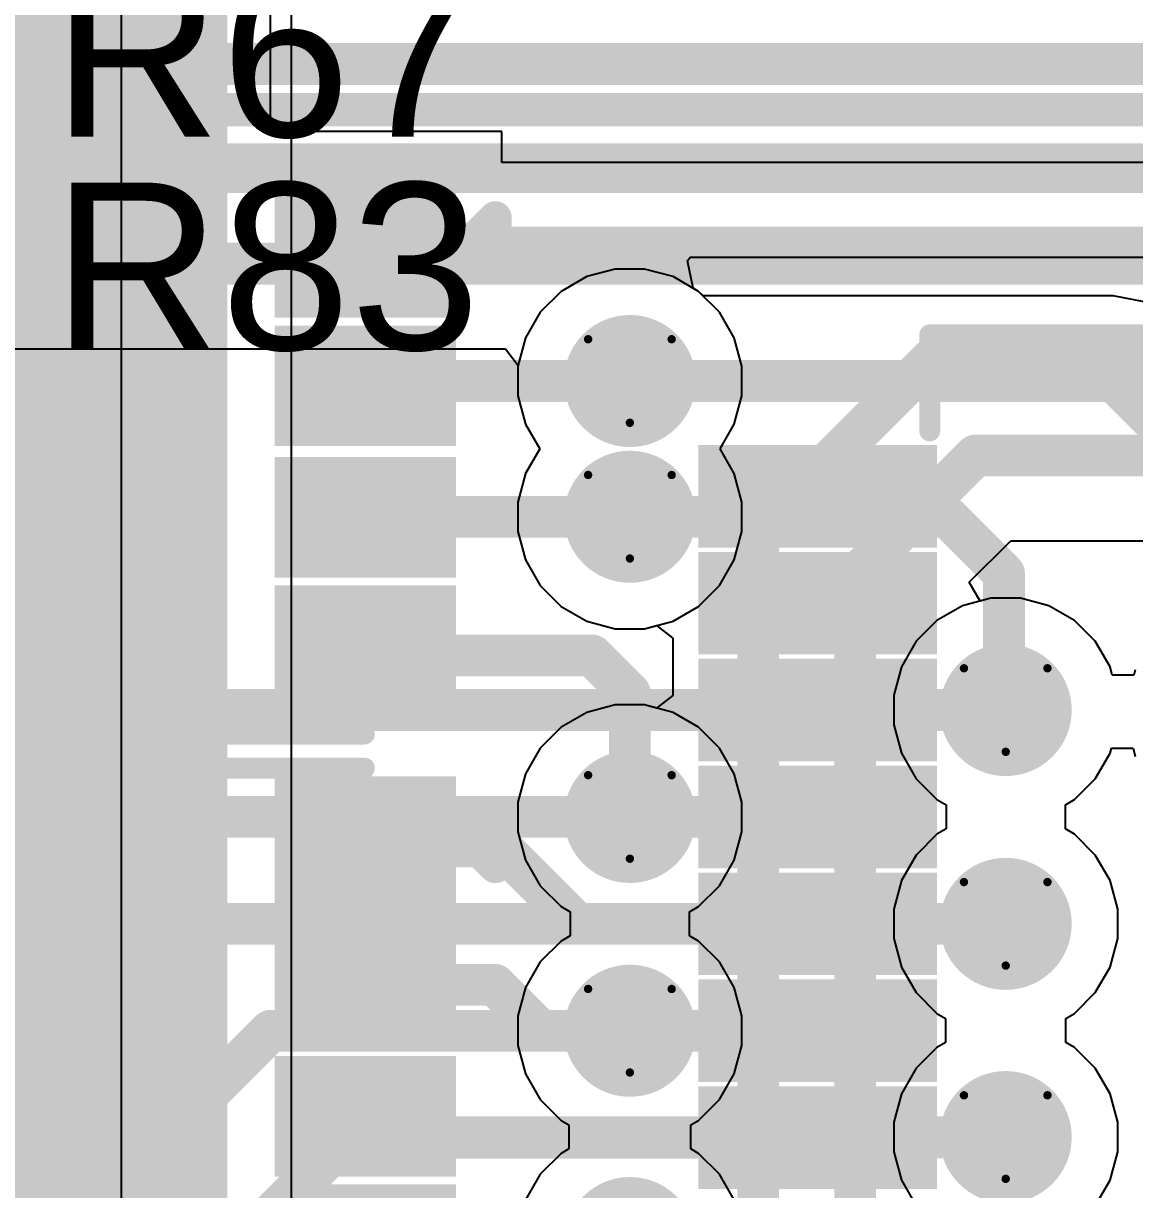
# Model space of a CAD drawing. Header units: inches. Extents: x -21 to 276, y -5 to 220.
# Drawn here: x 64.34 to 71.1, y 16.22 to 23.31 of the extents above; entities that cross this region are included whole.
import ezdxf

# ---------------------------------------------------------------- set-up
doc = ezdxf.new("R2010")
doc.units = ezdxf.units.IN
for name, color, linetype in [('Bottom Layer', 5, 'Continuous'), ('Bottom Overlay', 54, 'Continuous'), ('Bottom Paste', 16, 'Continuous'), ('Bottom Solder', 6, 'Continuous'), ('Drill Drawing', 1, 'Continuous'), ('Ground', 16, 'Continuous'), ('Power + Signal', 76, 'Continuous'), ('Top Layer', 1, 'Continuous'), ('Top Overlay', 2, 'Continuous'), ('Top Solder', 216, 'Continuous'), ('Via Holes', 16, 'Continuous')]:
    doc.layers.add(name, color=color, linetype=linetype)
doc.styles.add('Arial', font='', dxfattribs={"height": 0.2})
doc.styles.get('Arial').set_extended_font_data('Arial')

# ---------------------------------------------------------------- blocks, each defined once
blk = doc.blocks.new('YC164_JR_070RL_B_4')
at = {"layer": 'Bottom Layer'}
for points in [[(-1.335, 1.565), (-0.435, 1.565), (-0.435, 0.915), (-1.335, 0.915)], [(1.335, 0.915), (0.435, 0.915), (0.435, 1.565), (1.335, 1.565)], [(-1.335, 0.665), (-0.435, 0.665), (-0.435, 0.135), (-1.335, 0.135)], [(1.335, 0.135), (0.435, 0.135), (0.435, 0.665), (1.335, 0.665)], [(-1.335, -0.135), (-0.435, -0.135), (-0.435, -0.665), (-1.335, -0.665)], [(1.335, -0.665), (0.435, -0.665), (0.435, -0.135), (1.335, -0.135)], [(-1.335, -0.915), (-0.435, -0.915), (-0.435, -1.565), (-1.335, -1.565)], [(1.335, -1.565), (0.435, -1.565), (0.435, -0.915), (1.335, -0.915)]]:
    blk.add_hatch(color=5, dxfattribs=at).paths.add_polyline_path(points)
at = {"layer": 'Bottom Paste'}
for points in [[(-1.335, 1.565), (-0.435, 1.565), (-0.435, 0.915), (-1.335, 0.915)], [(1.335, 0.915), (0.435, 0.915), (0.435, 1.565), (1.335, 1.565)], [(-1.335, 0.665), (-0.435, 0.665), (-0.435, 0.135), (-1.335, 0.135)], [(1.335, 0.135), (0.435, 0.135), (0.435, 0.665), (1.335, 0.665)], [(-1.335, -0.135), (-0.435, -0.135), (-0.435, -0.665), (-1.335, -0.665)], [(1.335, -0.665), (0.435, -0.665), (0.435, -0.135), (1.335, -0.135)], [(-1.335, -0.915), (-0.435, -0.915), (-0.435, -1.565), (-1.335, -1.565)], [(1.335, -1.565), (0.435, -1.565), (0.435, -0.915), (1.335, -0.915)]]:
    blk.add_hatch(color=16, dxfattribs=at).paths.add_polyline_path(points)
at = {"layer": 'Bottom Solder'}
for points in [[(-1.4366, 1.6666), (-0.3334, 1.6666), (-0.3334, 0.8134), (-1.4366, 0.8134)], [(1.4366, 0.8134), (0.3334, 0.8134), (0.3334, 1.6666), (1.4366, 1.6666)], [(-1.4366, 0.7666), (-0.3334, 0.7666), (-0.3334, 0.0334), (-1.4366, 0.0334)], [(1.4366, 0.0334), (0.3334, 0.0334), (0.3334, 0.7666), (1.4366, 0.7666)], [(-1.4366, -0.0334), (-0.3334, -0.0334), (-0.3334, -0.7666), (-1.4366, -0.7666)], [(1.4366, -0.7666), (0.3334, -0.7666), (0.3334, -0.0334), (1.4366, -0.0334)], [(-1.4366, -0.8134), (-0.3334, -0.8134), (-0.3334, -1.6666), (-1.4366, -1.6666)], [(1.4366, -1.6666), (0.3334, -1.6666), (0.3334, -0.8134), (1.4366, -0.8134)]]:
    blk.add_hatch(color=6, dxfattribs=at).paths.add_polyline_path(points)
at = {"layer": 'Bottom Overlay'}
for points in [[(0.88, 1.7176, 0.127, 0.127, 0), (-0.88, 1.7176, 0.127, 0.127, 0)], [(-1.6764, -1.1176, 0.2, 0.2, 0), (-1.6764, -1.4224, 0.2, 0.2, 0)], [(-1.524, -1.27, 0.2, 0.2, 0), (-1.6764, -1.1176, 0.2, 0.2, 0)], [(-1.524, -1.27, 0.2, 0.2, 0), (-1.6764, -1.4224, 0.2, 0.2, 0)], [(0.88, -1.7176, 0.127, 0.127, 0), (-0.88, -1.7176, 0.127, 0.127, 0)]]:
    blk.add_lwpolyline(points, format="xyseb", dxfattribs=at)
for points in [[(-0.9118, 1.7176, 0.0635, 0.0635, 1), (-0.8483, 1.7176, 0.0635, 0.0635, 1)], [(0.8483, 1.7176, 0.0635, 0.0635, 1), (0.9118, 1.7176, 0.0635, 0.0635, 1)], [(-1.7264, -1.1176, 0.1, 0.1, 1), (-1.6264, -1.1176, 0.1, 0.1, 1)], [(-1.7264, -1.1176, 0.1, 0.1, 1), (-1.6264, -1.1176, 0.1, 0.1, 1)], [(-1.574, -1.27, 0.1, 0.1, 1), (-1.474, -1.27, 0.1, 0.1, 1)], [(-1.574, -1.27, 0.1, 0.1, 1), (-1.474, -1.27, 0.1, 0.1, 1)], [(-1.7264, -1.4224, 0.1, 0.1, 1), (-1.6264, -1.4224, 0.1, 0.1, 1)], [(-1.7264, -1.4224, 0.1, 0.1, 1), (-1.6264, -1.4224, 0.1, 0.1, 1)], [(-0.9118, -1.7176, 0.0635, 0.0635, 1), (-0.8483, -1.7176, 0.0635, 0.0635, 1)], [(0.8483, -1.7176, 0.0635, 0.0635, 1), (0.9118, -1.7176, 0.0635, 0.0635, 1)]]:
    blk.add_lwpolyline(points, format="xyseb", close=True, dxfattribs=at)
blk = doc.blocks.new('YC164_JR_070RL_B_5')
at = {"layer": 'Bottom Layer'}
for points in [[(-1.335, 1.565), (-0.435, 1.565), (-0.435, 0.915), (-1.335, 0.915)], [(1.335, 0.915), (0.435, 0.915), (0.435, 1.565), (1.335, 1.565)], [(-1.335, 0.665), (-0.435, 0.665), (-0.435, 0.135), (-1.335, 0.135)], [(1.335, 0.135), (0.435, 0.135), (0.435, 0.665), (1.335, 0.665)], [(-1.335, -0.135), (-0.435, -0.135), (-0.435, -0.665), (-1.335, -0.665)], [(1.335, -0.665), (0.435, -0.665), (0.435, -0.135), (1.335, -0.135)], [(-1.335, -0.915), (-0.435, -0.915), (-0.435, -1.565), (-1.335, -1.565)], [(1.335, -1.565), (0.435, -1.565), (0.435, -0.915), (1.335, -0.915)]]:
    blk.add_hatch(color=5, dxfattribs=at).paths.add_polyline_path(points)
at = {"layer": 'Bottom Paste'}
for points in [[(-1.335, 1.565), (-0.435, 1.565), (-0.435, 0.915), (-1.335, 0.915)], [(1.335, 0.915), (0.435, 0.915), (0.435, 1.565), (1.335, 1.565)], [(-1.335, 0.665), (-0.435, 0.665), (-0.435, 0.135), (-1.335, 0.135)], [(1.335, 0.135), (0.435, 0.135), (0.435, 0.665), (1.335, 0.665)], [(-1.335, -0.135), (-0.435, -0.135), (-0.435, -0.665), (-1.335, -0.665)], [(1.335, -0.665), (0.435, -0.665), (0.435, -0.135), (1.335, -0.135)], [(-1.335, -0.915), (-0.435, -0.915), (-0.435, -1.565), (-1.335, -1.565)], [(1.335, -1.565), (0.435, -1.565), (0.435, -0.915), (1.335, -0.915)]]:
    blk.add_hatch(color=16, dxfattribs=at).paths.add_polyline_path(points)
at = {"layer": 'Bottom Solder'}
for points in [[(-1.4366, 1.6666), (-0.3334, 1.6666), (-0.3334, 0.8134), (-1.4366, 0.8134)], [(1.4366, 0.8134), (0.3334, 0.8134), (0.3334, 1.6666), (1.4366, 1.6666)], [(-1.4366, 0.7666), (-0.3334, 0.7666), (-0.3334, 0.0334), (-1.4366, 0.0334)], [(1.4366, 0.0334), (0.3334, 0.0334), (0.3334, 0.7666), (1.4366, 0.7666)], [(-1.4366, -0.0334), (-0.3334, -0.0334), (-0.3334, -0.7666), (-1.4366, -0.7666)], [(1.4366, -0.7666), (0.3334, -0.7666), (0.3334, -0.0334), (1.4366, -0.0334)], [(-1.4366, -0.8134), (-0.3334, -0.8134), (-0.3334, -1.6666), (-1.4366, -1.6666)], [(1.4366, -1.6666), (0.3334, -1.6666), (0.3334, -0.8134), (1.4366, -0.8134)]]:
    blk.add_hatch(color=6, dxfattribs=at).paths.add_polyline_path(points)
at = {"layer": 'Bottom Overlay'}
for points in [[(0.88, 1.7176, 0.127, 0.127, 0), (-0.88, 1.7176, 0.127, 0.127, 0)], [(-1.6764, -1.1176, 0.2, 0.2, 0), (-1.6764, -1.4224, 0.2, 0.2, 0)], [(-1.524, -1.27, 0.2, 0.2, 0), (-1.6764, -1.1176, 0.2, 0.2, 0)], [(-1.524, -1.27, 0.2, 0.2, 0), (-1.6764, -1.4224, 0.2, 0.2, 0)], [(0.88, -1.7176, 0.127, 0.127, 0), (-0.88, -1.7176, 0.127, 0.127, 0)]]:
    blk.add_lwpolyline(points, format="xyseb", dxfattribs=at)
for points in [[(-0.9118, 1.7176, 0.0635, 0.0635, 1), (-0.8483, 1.7176, 0.0635, 0.0635, 1)], [(0.8483, 1.7176, 0.0635, 0.0635, 1), (0.9118, 1.7176, 0.0635, 0.0635, 1)], [(-1.7264, -1.1176, 0.1, 0.1, 1), (-1.6264, -1.1176, 0.1, 0.1, 1)], [(-1.7264, -1.1176, 0.1, 0.1, 1), (-1.6264, -1.1176, 0.1, 0.1, 1)], [(-1.574, -1.27, 0.1, 0.1, 1), (-1.474, -1.27, 0.1, 0.1, 1)], [(-1.574, -1.27, 0.1, 0.1, 1), (-1.474, -1.27, 0.1, 0.1, 1)], [(-1.7264, -1.4224, 0.1, 0.1, 1), (-1.6264, -1.4224, 0.1, 0.1, 1)], [(-1.7264, -1.4224, 0.1, 0.1, 1), (-1.6264, -1.4224, 0.1, 0.1, 1)], [(-0.9118, -1.7176, 0.0635, 0.0635, 1), (-0.8483, -1.7176, 0.0635, 0.0635, 1)], [(0.8483, -1.7176, 0.0635, 0.0635, 1), (0.9118, -1.7176, 0.0635, 0.0635, 1)]]:
    blk.add_lwpolyline(points, format="xyseb", close=True, dxfattribs=at)
blk = doc.blocks.new('SSOP_28_208____B_60')
at = {"layer": 'Bottom Layer'}
for points in [[(2.775, -0.115), (4.025, -0.115), (4.025, -0.535), (2.775, -0.535)], [(2.775, -0.765), (4.025, -0.765), (4.025, -1.185), (2.775, -1.185)], [(2.775, -1.415), (4.025, -1.415), (4.025, -1.835), (2.775, -1.835)], [(2.775, -2.065), (4.025, -2.065), (4.025, -2.485), (2.775, -2.485)], [(2.775, -2.715), (4.025, -2.715), (4.025, -3.135), (2.775, -3.135)], [(2.775, -3.365), (4.025, -3.365), (4.025, -3.785), (2.775, -3.785)], [(2.775, -4.015), (4.025, -4.015), (4.025, -4.435), (2.775, -4.435)]]:
    blk.add_hatch(color=5, dxfattribs=at).paths.add_polyline_path(points)
at = {"layer": 'Bottom Paste'}
for points in [[(2.775, -0.115), (4.025, -0.115), (4.025, -0.535), (2.775, -0.535)], [(2.775, -0.765), (4.025, -0.765), (4.025, -1.185), (2.775, -1.185)], [(2.775, -1.415), (4.025, -1.415), (4.025, -1.835), (2.775, -1.835)], [(2.775, -2.065), (4.025, -2.065), (4.025, -2.485), (2.775, -2.485)], [(2.775, -2.715), (4.025, -2.715), (4.025, -3.135), (2.775, -3.135)], [(2.775, -3.365), (4.025, -3.365), (4.025, -3.785), (2.775, -3.785)], [(2.775, -4.015), (4.025, -4.015), (4.025, -4.435), (2.775, -4.435)]]:
    blk.add_hatch(color=16, dxfattribs=at).paths.add_polyline_path(points)
at = {"layer": 'Bottom Solder'}
for points in [[(2.6734, -0.0134), (4.1266, -0.0134), (4.1266, -0.6366), (2.6734, -0.6366)], [(2.6734, -0.6634), (4.1266, -0.6634), (4.1266, -1.2866), (2.6734, -1.2866)], [(2.6734, -1.3134), (4.1266, -1.3134), (4.1266, -1.9366), (2.6734, -1.9366)], [(2.6734, -1.9634), (4.1266, -1.9634), (4.1266, -2.5866), (2.6734, -2.5866)], [(2.6734, -2.6134), (4.1266, -2.6134), (4.1266, -3.2366), (2.6734, -3.2366)], [(2.6734, -3.2634), (4.1266, -3.2634), (4.1266, -3.8866), (2.6734, -3.8866)], [(2.6734, -3.9134), (4.1266, -3.9134), (4.1266, -4.5366), (2.6734, -4.5366)]]:
    blk.add_hatch(color=6, dxfattribs=at).paths.add_polyline_path(points)
at = {"layer": 'Bottom Overlay'}
for points in [[(2.7178, -4.6228, 0.127, 0.127, 0), (2.7178, -5.207, 0.127, 0.127, 0)], [(2.7178, -5.207, 0.127, 0.127, 0), (-2.7178, -5.207, 0.127, 0.127, 0)]]:
    blk.add_lwpolyline(points, format="xyseb", dxfattribs=at)
for points in [[(2.686, -4.6228, 0.0635, 0.0635, 1), (2.7496, -4.6228, 0.0635, 0.0635, 1)], [(2.686, -5.207, 0.0635, 0.0635, 1), (2.7496, -5.207, 0.0635, 0.0635, 1)], [(2.686, -5.207, 0.0635, 0.0635, 1), (2.7496, -5.207, 0.0635, 0.0635, 1)]]:
    blk.add_lwpolyline(points, format="xyseb", close=True, dxfattribs=at)

msp = doc.modelspace()

# ---------------------------------------------------------------- hatches: boundary and pattern name
at = {"layer": 'Bottom Layer'}
for points in [[(64.2014, 13.7366), (65.4558, 13.7366), (65.4558, 38.1646), (64.2014, 38.1646)], [(58.6921, 16.1798), (64.6514, 16.1798), (64.6514, 17.399), (58.6921, 17.399)]]:
    msp.add_hatch(color=5, dxfattribs=at).paths.add_polyline_path(points)
h = msp.add_hatch(color=5, dxfattribs=at)
edge = h.paths.add_edge_path()
edge.add_arc((68.0314, 21.1352), 0.3, 0, 360)
h = msp.add_hatch(color=5, dxfattribs=at)
edge = h.paths.add_edge_path()
edge.add_arc((68.0314, 20.3098), 0.3, 0, 360)
h = msp.add_hatch(color=5, dxfattribs=at)
edge = h.paths.add_edge_path()
edge.add_arc((70.3174, 19.1344), 0.3, 0, 360)
h = msp.add_hatch(color=5, dxfattribs=at)
edge = h.paths.add_edge_path()
edge.add_arc((68.0314, 18.4844), 0.3, 0, 360)
h = msp.add_hatch(color=5, dxfattribs=at)
edge = h.paths.add_edge_path()
edge.add_arc((70.3174, 17.8344), 0.3, 0, 360)
h = msp.add_hatch(color=5, dxfattribs=at)
edge = h.paths.add_edge_path()
edge.add_arc((68.0314, 17.1844), 0.3, 0, 360)
h = msp.add_hatch(color=5, dxfattribs=at)
edge = h.paths.add_edge_path()
edge.add_arc((70.3174, 16.5378), 0.3, 0, 360)
at = {"layer": 'Bottom Solder'}
h = msp.add_hatch(color=6, dxfattribs=at)
edge = h.paths.add_edge_path()
edge.add_arc((68.0314, 21.1352), 0.4016, 0, 360)
h = msp.add_hatch(color=6, dxfattribs=at)
edge = h.paths.add_edge_path()
edge.add_arc((68.0314, 20.3098), 0.4016, 0, 360)
h = msp.add_hatch(color=6, dxfattribs=at)
edge = h.paths.add_edge_path()
edge.add_arc((70.3174, 19.1344), 0.4016, 0, 360)
h = msp.add_hatch(color=6, dxfattribs=at)
edge = h.paths.add_edge_path()
edge.add_arc((68.0314, 18.4844), 0.4016, 0, 360)
h = msp.add_hatch(color=6, dxfattribs=at)
edge = h.paths.add_edge_path()
edge.add_arc((70.3174, 17.8344), 0.4016, 0, 360)
h = msp.add_hatch(color=6, dxfattribs=at)
edge = h.paths.add_edge_path()
edge.add_arc((68.0314, 17.1844), 0.4016, 0, 360)
h = msp.add_hatch(color=6, dxfattribs=at)
edge = h.paths.add_edge_path()
edge.add_arc((70.3174, 16.5378), 0.4016, 0, 360)
h = msp.add_hatch(color=6, dxfattribs=at)
edge = h.paths.add_edge_path()
edge.add_arc((68.0314, 15.8932), 0.4016, 0, 360)
at = {"layer": 'Ground'}
h = msp.add_hatch(color=16, dxfattribs=at)
edge = h.paths.add_edge_path()
edge.add_arc((68.0314, 21.1352), 0.3, 0, 360)
h = msp.add_hatch(color=16, dxfattribs=at)
edge = h.paths.add_edge_path()
edge.add_arc((68.0314, 20.3098), 0.3, 0, 360)
h = msp.add_hatch(color=16, dxfattribs=at)
edge = h.paths.add_edge_path()
edge.add_arc((70.3174, 19.1344), 0.3, 0, 360)
h = msp.add_hatch(color=16, dxfattribs=at)
edge = h.paths.add_edge_path()
edge.add_arc((68.0314, 18.4844), 0.3, 0, 360)
h = msp.add_hatch(color=16, dxfattribs=at)
edge = h.paths.add_edge_path()
edge.add_arc((70.3174, 17.8344), 0.3, 0, 360)
h = msp.add_hatch(color=16, dxfattribs=at)
edge = h.paths.add_edge_path()
edge.add_arc((68.0314, 17.1844), 0.3, 0, 360)
h = msp.add_hatch(color=16, dxfattribs=at)
edge = h.paths.add_edge_path()
edge.add_arc((70.3174, 16.5378), 0.3, 0, 360)
at = {"layer": 'Power + Signal'}
h = msp.add_hatch(color=76, dxfattribs=at)
edge = h.paths.add_edge_path()
edge.add_arc((68.0314, 21.1352), 0.3, 0, 360)
h = msp.add_hatch(color=76, dxfattribs=at)
edge = h.paths.add_edge_path()
edge.add_arc((68.0314, 20.3098), 0.3, 0, 360)
h = msp.add_hatch(color=76, dxfattribs=at)
edge = h.paths.add_edge_path()
edge.add_arc((70.3174, 19.1344), 0.3, 0, 360)
h = msp.add_hatch(color=76, dxfattribs=at)
edge = h.paths.add_edge_path()
edge.add_arc((68.0314, 18.4844), 0.3, 0, 360)
h = msp.add_hatch(color=76, dxfattribs=at)
edge = h.paths.add_edge_path()
edge.add_arc((70.3174, 17.8344), 0.3, 0, 360)
h = msp.add_hatch(color=76, dxfattribs=at)
edge = h.paths.add_edge_path()
edge.add_arc((68.0314, 17.1844), 0.3, 0, 360)
h = msp.add_hatch(color=76, dxfattribs=at)
edge = h.paths.add_edge_path()
edge.add_arc((70.3174, 16.5378), 0.3, 0, 360)
at = {"layer": 'Top Layer'}
h = msp.add_hatch(color=1, dxfattribs=at)
edge = h.paths.add_edge_path()
edge.add_arc((68.0314, 21.1352), 0.3, 0, 360)
h = msp.add_hatch(color=1, dxfattribs=at)
edge = h.paths.add_edge_path()
edge.add_arc((68.0314, 20.3098), 0.3, 0, 360)
h = msp.add_hatch(color=1, dxfattribs=at)
edge = h.paths.add_edge_path()
edge.add_arc((70.3174, 19.1344), 0.3, 0, 360)
h = msp.add_hatch(color=1, dxfattribs=at)
edge = h.paths.add_edge_path()
edge.add_arc((68.0314, 18.4844), 0.3, 0, 360)
h = msp.add_hatch(color=1, dxfattribs=at)
edge = h.paths.add_edge_path()
edge.add_arc((70.3174, 17.8344), 0.3, 0, 360)
h = msp.add_hatch(color=1, dxfattribs=at)
edge = h.paths.add_edge_path()
edge.add_arc((68.0314, 17.1844), 0.3, 0, 360)
h = msp.add_hatch(color=1, dxfattribs=at)
edge = h.paths.add_edge_path()
edge.add_arc((70.3174, 16.5378), 0.3, 0, 360)
at = {"layer": 'Top Solder'}
h = msp.add_hatch(color=216, dxfattribs=at)
edge = h.paths.add_edge_path()
edge.add_arc((68.0314, 21.1352), 0.4016, 0, 360)
h = msp.add_hatch(color=216, dxfattribs=at)
edge = h.paths.add_edge_path()
edge.add_arc((68.0314, 20.3098), 0.4016, 0, 360)
h = msp.add_hatch(color=216, dxfattribs=at)
edge = h.paths.add_edge_path()
edge.add_arc((70.3174, 19.1344), 0.4016, 0, 360)
h = msp.add_hatch(color=216, dxfattribs=at)
edge = h.paths.add_edge_path()
edge.add_arc((68.0314, 18.4844), 0.4016, 0, 360)
h = msp.add_hatch(color=216, dxfattribs=at)
edge = h.paths.add_edge_path()
edge.add_arc((70.3174, 17.8344), 0.4016, 0, 360)
h = msp.add_hatch(color=216, dxfattribs=at)
edge = h.paths.add_edge_path()
edge.add_arc((68.0314, 17.1844), 0.4016, 0, 360)
h = msp.add_hatch(color=216, dxfattribs=at)
edge = h.paths.add_edge_path()
edge.add_arc((70.3174, 16.5378), 0.4016, 0, 360)
h = msp.add_hatch(color=216, dxfattribs=at)
edge = h.paths.add_edge_path()
edge.add_arc((68.0314, 15.8932), 0.4016, 0, 360)
at = {"layer": 'Via Holes'}
h = msp.add_hatch(color=7, dxfattribs=at)
edge = h.paths.add_edge_path()
edge.add_arc((68.0314, 21.1352), 0.15, 0, 360)
h = msp.add_hatch(color=7, dxfattribs=at)
edge = h.paths.add_edge_path()
edge.add_arc((68.0314, 20.3098), 0.15, 0, 360)
h = msp.add_hatch(color=7, dxfattribs=at)
edge = h.paths.add_edge_path()
edge.add_arc((70.3174, 19.1344), 0.15, 0, 360)
h = msp.add_hatch(color=7, dxfattribs=at)
edge = h.paths.add_edge_path()
edge.add_arc((68.0314, 18.4844), 0.15, 0, 360)
h = msp.add_hatch(color=7, dxfattribs=at)
edge = h.paths.add_edge_path()
edge.add_arc((70.3174, 17.8344), 0.15, 0, 360)
h = msp.add_hatch(color=7, dxfattribs=at)
edge = h.paths.add_edge_path()
edge.add_arc((68.0314, 17.1844), 0.15, 0, 360)
h = msp.add_hatch(color=7, dxfattribs=at)
edge = h.paths.add_edge_path()
edge.add_arc((70.3174, 16.5378), 0.15, 0, 360)

# ---------------------------------------------------------------- linework, layer by layer
at = {"layer": 'Bottom Layer'}
for p, q in [((65.8443, 22.652), (65.8443, 23.9031)), ((67.2524, 22.652), (65.8443, 22.652)), ((67.2524, 22.464), (67.2524, 22.652)), ((76.987, 22.464), (67.2524, 22.464)), ((70.8623, 18.7163), (70.952, 18.8715)), ((70.952, 18.8715), (70.9603, 18.9026)), ((70.9603, 18.9026), (71.0918, 18.9026)), ((71.0918, 18.9026), (71.1052, 18.8525)), ((70.7355, 18.5895), (70.8623, 18.7163)), ((70.6805, 18.5577), (70.7355, 18.5895)), ((70.6805, 18.4111), (70.6805, 18.5577)), ((70.7355, 18.3793), (70.6805, 18.4111)), ((70.8623, 18.2525), (70.7355, 18.3793)), ((70.952, 18.0973), (70.8623, 18.2525)), ((70.9984, 17.9241), (70.952, 18.0973)), ((70.9984, 17.7447), (70.9984, 17.9241)), ((70.952, 17.5715), (70.9984, 17.7447)), ((70.8623, 17.4163), (70.952, 17.5715)), ((70.7355, 17.2895), (70.8623, 17.4163)), ((70.6835, 17.2594), (70.7355, 17.2895)), ((70.6835, 17.1128), (70.6835, 17.2594)), ((70.7355, 17.0827), (70.6835, 17.1128)), ((70.8623, 16.9559), (70.7355, 17.0827)), ((70.952, 16.8007), (70.8623, 16.9559)), ((70.9984, 16.6275), (70.952, 16.8007)), ((70.9984, 16.4481), (70.9984, 16.6275)), ((70.952, 16.2749), (70.9984, 16.4481)), ((70.8623, 16.1197), (70.952, 16.2749))]:
    msp.add_line(p, q, dxfattribs=at)
for points in [[(66.4214, 21.946, 0.254, 0.254, 0), (76.987, 21.946, 0.254, 0.254, 0)], [(66.4214, 21.106, 0.254, 0.254, 0), (66.4506, 21.1352, 0.254, 0.254, 0)], [(66.4506, 21.1352, 0.254, 0.254, 0), (68.0314, 21.1352, 0.254, 0.254, 0)], [(66.4252, 20.3098, 0.254, 0.254, 0), (68.0314, 20.3098, 0.254, 0.254, 0)], [(66.4214, 19.466, 0.254, 0.254, 0), (67.8017, 19.466, 0.254, 0.254, 0)], [(67.8017, 19.466, 0.254, 0.254, 0), (68.0314, 19.2364, 0.254, 0.254, 0)], [(68.0314, 18.4844, 0.254, 0.254, 0), (68.0314, 19.2364, 0.254, 0.254, 0)], [(69.1734, 19.1344, 0.254, 0.254, 0), (70.3174, 19.1344, 0.254, 0.254, 0)], [(68.0314, 18.4844, 0.254, 0.254, 0), (69.1734, 18.4844, 0.254, 0.254, 0)], [(66.4214, 18.304, 0.254, 0.254, 0), (67.2428, 18.304, 0.254, 0.254, 0)], [(67.2428, 18.304, 0.254, 0.254, 0), (67.7124, 17.8344, 0.254, 0.254, 0)], [(67.7124, 17.8344, 0.254, 0.254, 0), (69.1734, 17.8344, 0.254, 0.254, 0)], [(69.1734, 17.8344, 0.254, 0.254, 0), (70.3174, 17.8344, 0.254, 0.254, 0)], [(66.4214, 17.464, 0.254, 0.254, 0), (67.2092, 17.464, 0.254, 0.254, 0)], [(67.2092, 17.464, 0.254, 0.254, 0), (67.4888, 17.1844, 0.254, 0.254, 0)], [(67.4888, 17.1844, 0.254, 0.254, 0), (68.0314, 17.1844, 0.254, 0.254, 0)], [(68.1756, 17.1844, 0.254, 0.254, 0), (69.1734, 17.1844, 0.254, 0.254, 0)], [(66.4214, 16.664, 0.254, 0.254, 0), (66.551, 16.5344, 0.254, 0.254, 0)], [(66.551, 16.5344, 0.254, 0.254, 0), (69.1734, 16.5344, 0.254, 0.254, 0)], [(69.1734, 16.5361, 0.254, 0.254, 0), (70.3157, 16.5361, 0.254, 0.254, 0)], [(70.3157, 16.5361, 0.254, 0.254, 0), (70.3174, 16.5378, 0.254, 0.254, 0)]]:
    msp.add_lwpolyline(points, format="xyseb", dxfattribs=at)
for points in [[(66.3579, 21.946, 0.127, 0.127, 1), (66.4849, 21.946, 0.127, 0.127, 1)], [(66.3579, 21.106, 0.127, 0.127, 1), (66.4849, 21.106, 0.127, 0.127, 1)], [(66.3871, 21.1352, 0.127, 0.127, 1), (66.5141, 21.1352, 0.127, 0.127, 1)], [(66.3871, 21.1352, 0.127, 0.127, 1), (66.5141, 21.1352, 0.127, 0.127, 1)], [(67.9679, 21.1352, 0.127, 0.127, 1), (68.0949, 21.1352, 0.127, 0.127, 1)], [(66.3617, 20.3098, 0.127, 0.127, 1), (66.4887, 20.3098, 0.127, 0.127, 1)], [(67.9679, 20.3098, 0.127, 0.127, 1), (68.0949, 20.3098, 0.127, 0.127, 1)], [(66.3579, 19.466, 0.127, 0.127, 1), (66.4849, 19.466, 0.127, 0.127, 1)], [(67.7382, 19.466, 0.127, 0.127, 1), (67.8652, 19.466, 0.127, 0.127, 1)], [(67.7382, 19.466, 0.127, 0.127, 1), (67.8652, 19.466, 0.127, 0.127, 1)], [(67.9679, 19.2364, 0.127, 0.127, 1), (68.0949, 19.2364, 0.127, 0.127, 1)], [(67.9679, 19.2364, 0.127, 0.127, 1), (68.0949, 19.2364, 0.127, 0.127, 1)], [(69.1099, 19.1344, 0.127, 0.127, 1), (69.2369, 19.1344, 0.127, 0.127, 1)], [(70.2539, 19.1344, 0.127, 0.127, 1), (70.3809, 19.1344, 0.127, 0.127, 1)], [(67.9679, 18.4844, 0.127, 0.127, 1), (68.0949, 18.4844, 0.127, 0.127, 1)], [(67.9679, 18.4844, 0.127, 0.127, 1), (68.0949, 18.4844, 0.127, 0.127, 1)], [(69.1099, 18.4844, 0.127, 0.127, 1), (69.2369, 18.4844, 0.127, 0.127, 1)], [(66.3579, 18.304, 0.127, 0.127, 1), (66.4849, 18.304, 0.127, 0.127, 1)], [(67.1793, 18.304, 0.127, 0.127, 1), (67.3063, 18.304, 0.127, 0.127, 1)], [(67.1793, 18.304, 0.127, 0.127, 1), (67.3063, 18.304, 0.127, 0.127, 1)], [(67.6489, 17.8344, 0.127, 0.127, 1), (67.7759, 17.8344, 0.127, 0.127, 1)], [(67.6489, 17.8344, 0.127, 0.127, 1), (67.7759, 17.8344, 0.127, 0.127, 1)], [(69.1099, 17.8344, 0.127, 0.127, 1), (69.2369, 17.8344, 0.127, 0.127, 1)], [(69.1099, 17.8344, 0.127, 0.127, 1), (69.2369, 17.8344, 0.127, 0.127, 1)], [(70.2539, 17.8344, 0.127, 0.127, 1), (70.3809, 17.8344, 0.127, 0.127, 1)], [(66.3579, 17.464, 0.127, 0.127, 1), (66.4849, 17.464, 0.127, 0.127, 1)], [(67.1457, 17.464, 0.127, 0.127, 1), (67.2727, 17.464, 0.127, 0.127, 1)], [(67.1457, 17.464, 0.127, 0.127, 1), (67.2727, 17.464, 0.127, 0.127, 1)], [(67.4253, 17.1844, 0.127, 0.127, 1), (67.5523, 17.1844, 0.127, 0.127, 1)], [(67.4253, 17.1844, 0.127, 0.127, 1), (67.5523, 17.1844, 0.127, 0.127, 1)], [(67.9679, 17.1844, 0.127, 0.127, 1), (68.0949, 17.1844, 0.127, 0.127, 1)], [(68.1121, 17.1844, 0.127, 0.127, 1), (68.2391, 17.1844, 0.127, 0.127, 1)], [(69.1099, 17.1844, 0.127, 0.127, 1), (69.2369, 17.1844, 0.127, 0.127, 1)], [(66.3579, 16.664, 0.127, 0.127, 1), (66.4849, 16.664, 0.127, 0.127, 1)], [(66.4875, 16.5344, 0.127, 0.127, 1), (66.6145, 16.5344, 0.127, 0.127, 1)], [(66.4875, 16.5344, 0.127, 0.127, 1), (66.6145, 16.5344, 0.127, 0.127, 1)], [(69.1099, 16.5361, 0.127, 0.127, 1), (69.2369, 16.5361, 0.127, 0.127, 1)], [(69.1099, 16.5344, 0.127, 0.127, 1), (69.2369, 16.5344, 0.127, 0.127, 1)], [(70.2522, 16.5361, 0.127, 0.127, 1), (70.3792, 16.5361, 0.127, 0.127, 1)], [(70.2522, 16.5361, 0.127, 0.127, 1), (70.3792, 16.5361, 0.127, 0.127, 1)], [(70.2539, 16.5378, 0.127, 0.127, 1), (70.3809, 16.5378, 0.127, 0.127, 1)]]:
    msp.add_lwpolyline(points, format="xyseb", close=True, dxfattribs=at)
at = {"layer": 'Drill Drawing'}
for points in [[(67.7774, 21.3892, 0.0508, 0.0508, 0), (68.2854, 21.3892, 0.0508, 0.0508, 0)], [(67.7774, 21.3892, 0.0508, 0.0508, 0), (68.0314, 20.8812, 0.0508, 0.0508, 0)], [(68.0314, 20.8812, 0.0508, 0.0508, 0), (68.2854, 21.3892, 0.0508, 0.0508, 0)], [(67.7774, 20.5638, 0.0508, 0.0508, 0), (68.2854, 20.5638, 0.0508, 0.0508, 0)], [(67.7774, 20.5638, 0.0508, 0.0508, 0), (68.0314, 20.0558, 0.0508, 0.0508, 0)], [(68.0314, 20.0558, 0.0508, 0.0508, 0), (68.2854, 20.5638, 0.0508, 0.0508, 0)], [(70.0634, 19.3884, 0.0508, 0.0508, 0), (70.5714, 19.3884, 0.0508, 0.0508, 0)], [(70.0634, 19.3884, 0.0508, 0.0508, 0), (70.3174, 18.8804, 0.0508, 0.0508, 0)], [(70.3174, 18.8804, 0.0508, 0.0508, 0), (70.5714, 19.3884, 0.0508, 0.0508, 0)], [(67.7774, 18.7384, 0.0508, 0.0508, 0), (68.2854, 18.7384, 0.0508, 0.0508, 0)], [(67.7774, 18.7384, 0.0508, 0.0508, 0), (68.0314, 18.2304, 0.0508, 0.0508, 0)], [(68.0314, 18.2304, 0.0508, 0.0508, 0), (68.2854, 18.7384, 0.0508, 0.0508, 0)], [(70.0634, 18.0884, 0.0508, 0.0508, 0), (70.5714, 18.0884, 0.0508, 0.0508, 0)], [(70.0634, 18.0884, 0.0508, 0.0508, 0), (70.3174, 17.5804, 0.0508, 0.0508, 0)], [(70.3174, 17.5804, 0.0508, 0.0508, 0), (70.5714, 18.0884, 0.0508, 0.0508, 0)], [(67.7774, 17.4384, 0.0508, 0.0508, 0), (68.2854, 17.4384, 0.0508, 0.0508, 0)], [(67.7774, 17.4384, 0.0508, 0.0508, 0), (68.0314, 16.9304, 0.0508, 0.0508, 0)], [(68.0314, 16.9304, 0.0508, 0.0508, 0), (68.2854, 17.4384, 0.0508, 0.0508, 0)], [(70.0634, 16.7918, 0.0508, 0.0508, 0), (70.5714, 16.7918, 0.0508, 0.0508, 0)], [(70.0634, 16.7918, 0.0508, 0.0508, 0), (70.3174, 16.2838, 0.0508, 0.0508, 0)], [(70.3174, 16.2838, 0.0508, 0.0508, 0), (70.5714, 16.7918, 0.0508, 0.0508, 0)]]:
    msp.add_lwpolyline(points, format="xyseb", dxfattribs=at)
for points in [[(67.7647, 21.3892, 0.0254, 0.0254, 1), (67.7901, 21.3892, 0.0254, 0.0254, 1)], [(67.7647, 21.3892, 0.0254, 0.0254, 1), (67.7901, 21.3892, 0.0254, 0.0254, 1)], [(68.2727, 21.3892, 0.0254, 0.0254, 1), (68.2981, 21.3892, 0.0254, 0.0254, 1)], [(68.2727, 21.3892, 0.0254, 0.0254, 1), (68.2981, 21.3892, 0.0254, 0.0254, 1)], [(68.0187, 20.8812, 0.0254, 0.0254, 1), (68.0441, 20.8812, 0.0254, 0.0254, 1)], [(68.0187, 20.8812, 0.0254, 0.0254, 1), (68.0441, 20.8812, 0.0254, 0.0254, 1)], [(67.7647, 20.5638, 0.0254, 0.0254, 1), (67.7901, 20.5638, 0.0254, 0.0254, 1)], [(67.7647, 20.5638, 0.0254, 0.0254, 1), (67.7901, 20.5638, 0.0254, 0.0254, 1)], [(68.2727, 20.5638, 0.0254, 0.0254, 1), (68.2981, 20.5638, 0.0254, 0.0254, 1)], [(68.2727, 20.5638, 0.0254, 0.0254, 1), (68.2981, 20.5638, 0.0254, 0.0254, 1)], [(68.0187, 20.0558, 0.0254, 0.0254, 1), (68.0441, 20.0558, 0.0254, 0.0254, 1)], [(68.0187, 20.0558, 0.0254, 0.0254, 1), (68.0441, 20.0558, 0.0254, 0.0254, 1)], [(70.0507, 19.3884, 0.0254, 0.0254, 1), (70.0761, 19.3884, 0.0254, 0.0254, 1)], [(70.0507, 19.3884, 0.0254, 0.0254, 1), (70.0761, 19.3884, 0.0254, 0.0254, 1)], [(70.5587, 19.3884, 0.0254, 0.0254, 1), (70.5841, 19.3884, 0.0254, 0.0254, 1)], [(70.5587, 19.3884, 0.0254, 0.0254, 1), (70.5841, 19.3884, 0.0254, 0.0254, 1)], [(70.3047, 18.8804, 0.0254, 0.0254, 1), (70.3301, 18.8804, 0.0254, 0.0254, 1)], [(70.3047, 18.8804, 0.0254, 0.0254, 1), (70.3301, 18.8804, 0.0254, 0.0254, 1)], [(67.7647, 18.7384, 0.0254, 0.0254, 1), (67.7901, 18.7384, 0.0254, 0.0254, 1)], [(67.7647, 18.7384, 0.0254, 0.0254, 1), (67.7901, 18.7384, 0.0254, 0.0254, 1)], [(68.2727, 18.7384, 0.0254, 0.0254, 1), (68.2981, 18.7384, 0.0254, 0.0254, 1)], [(68.2727, 18.7384, 0.0254, 0.0254, 1), (68.2981, 18.7384, 0.0254, 0.0254, 1)], [(68.0187, 18.2304, 0.0254, 0.0254, 1), (68.0441, 18.2304, 0.0254, 0.0254, 1)], [(68.0187, 18.2304, 0.0254, 0.0254, 1), (68.0441, 18.2304, 0.0254, 0.0254, 1)], [(70.0507, 18.0884, 0.0254, 0.0254, 1), (70.0761, 18.0884, 0.0254, 0.0254, 1)], [(70.0507, 18.0884, 0.0254, 0.0254, 1), (70.0761, 18.0884, 0.0254, 0.0254, 1)], [(70.5587, 18.0884, 0.0254, 0.0254, 1), (70.5841, 18.0884, 0.0254, 0.0254, 1)], [(70.5587, 18.0884, 0.0254, 0.0254, 1), (70.5841, 18.0884, 0.0254, 0.0254, 1)], [(70.3047, 17.5804, 0.0254, 0.0254, 1), (70.3301, 17.5804, 0.0254, 0.0254, 1)], [(70.3047, 17.5804, 0.0254, 0.0254, 1), (70.3301, 17.5804, 0.0254, 0.0254, 1)], [(67.7647, 17.4384, 0.0254, 0.0254, 1), (67.7901, 17.4384, 0.0254, 0.0254, 1)], [(67.7647, 17.4384, 0.0254, 0.0254, 1), (67.7901, 17.4384, 0.0254, 0.0254, 1)], [(68.2727, 17.4384, 0.0254, 0.0254, 1), (68.2981, 17.4384, 0.0254, 0.0254, 1)], [(68.2727, 17.4384, 0.0254, 0.0254, 1), (68.2981, 17.4384, 0.0254, 0.0254, 1)], [(68.0187, 16.9304, 0.0254, 0.0254, 1), (68.0441, 16.9304, 0.0254, 0.0254, 1)], [(68.0187, 16.9304, 0.0254, 0.0254, 1), (68.0441, 16.9304, 0.0254, 0.0254, 1)], [(70.0507, 16.7918, 0.0254, 0.0254, 1), (70.0761, 16.7918, 0.0254, 0.0254, 1)], [(70.0507, 16.7918, 0.0254, 0.0254, 1), (70.0761, 16.7918, 0.0254, 0.0254, 1)], [(70.5587, 16.7918, 0.0254, 0.0254, 1), (70.5841, 16.7918, 0.0254, 0.0254, 1)], [(70.5587, 16.7918, 0.0254, 0.0254, 1), (70.5841, 16.7918, 0.0254, 0.0254, 1)], [(70.3047, 16.2838, 0.0254, 0.0254, 1), (70.3301, 16.2838, 0.0254, 0.0254, 1)], [(70.3047, 16.2838, 0.0254, 0.0254, 1), (70.3301, 16.2838, 0.0254, 0.0254, 1)]]:
    msp.add_lwpolyline(points, format="xyseb", close=True, dxfattribs=at)
at = {"layer": 'Ground'}
for p, q in [((64.9378, 30.5449), (64.9378, 11.9457)), ((65.9738, 12.1602), (65.9738, 25.6305)), ((67.9417, 21.8162), (67.7685, 21.7698)), ((68.121, 21.8162), (67.9417, 21.8162)), ((68.2942, 21.7698), (68.121, 21.8162)), ((67.7685, 21.7698), (67.6132, 21.6801)), ((68.4495, 21.6801), (68.2942, 21.7698)), ((67.6132, 21.6801), (67.4864, 21.5533)), ((68.5763, 21.5533), (68.4495, 21.6801)), ((67.4864, 21.5533), (67.3968, 21.3981)), ((68.666, 21.3981), (68.5763, 21.5533)), ((67.3968, 21.3981), (67.3504, 21.2249)), ((68.7124, 21.2249), (68.666, 21.3981)), ((67.3504, 21.2249), (67.3504, 21.0455)), ((68.7124, 21.0455), (68.7124, 21.2249)), ((67.3504, 21.0455), (67.3968, 20.8723)), ((68.666, 20.8723), (68.7124, 21.0455)), ((67.3968, 20.8723), (67.4833, 20.7225)), ((68.5795, 20.7225), (68.666, 20.8723)), ((67.4833, 20.7225), (67.3968, 20.5727)), ((68.666, 20.5727), (68.5795, 20.7225)), ((67.3968, 20.5727), (67.3504, 20.3995)), ((68.7124, 20.3995), (68.666, 20.5727)), ((67.3504, 20.3995), (67.3504, 20.2201)), ((68.7124, 20.2201), (68.7124, 20.3995)), ((67.3504, 20.2201), (67.3968, 20.0469)), ((68.666, 20.0469), (68.7124, 20.2201)), ((67.3968, 20.0469), (67.4864, 19.8917)), ((68.5763, 19.8917), (68.666, 20.0469)), ((67.4864, 19.8917), (67.6132, 19.7649)), ((68.4495, 19.7649), (68.5763, 19.8917)), ((70.2277, 19.8154), (70.0545, 19.769)), ((70.407, 19.8154), (70.2277, 19.8154)), ((70.5802, 19.769), (70.407, 19.8154)), ((67.6132, 19.7649), (67.7685, 19.6752)), ((68.2942, 19.6752), (68.4495, 19.7649)), ((70.0545, 19.769), (69.8992, 19.6793)), ((70.7355, 19.6793), (70.5802, 19.769)), ((67.7685, 19.6752), (67.9417, 19.6288)), ((68.121, 19.6288), (68.2942, 19.6752)), ((69.8992, 19.6793), (69.7724, 19.5525)), ((70.8623, 19.5525), (70.7355, 19.6793)), ((67.9417, 19.6288), (68.121, 19.6288)), ((69.7724, 19.5525), (69.6828, 19.3973)), ((70.952, 19.3973), (70.8623, 19.5525)), ((69.6828, 19.3973), (69.6364, 19.2241)), ((70.9654, 19.3472), (70.952, 19.3973)), ((71.1052, 19.3783), (71.0969, 19.3472)), ((71.0969, 19.3472), (70.9654, 19.3472)), ((69.6364, 19.2241), (69.6364, 19.0447)), ((67.9417, 19.1654), (67.7685, 19.119)), ((68.121, 19.1654), (67.9417, 19.1654)), ((68.2942, 19.119), (68.121, 19.1654)), ((67.7685, 19.119), (67.6132, 19.0293)), ((68.4495, 19.0293), (68.2942, 19.119)), ((67.6132, 19.0293), (67.4864, 18.9025)), ((68.5763, 18.9025), (68.4495, 19.0293)), ((69.6364, 19.0447), (69.6828, 18.8715)), ((67.4864, 18.9025), (67.3968, 18.7473)), ((68.666, 18.7473), (68.5763, 18.9025)), ((69.6828, 18.8715), (69.7724, 18.7163)), ((70.8623, 18.7163), (70.952, 18.8715)), ((70.952, 18.8715), (70.9603, 18.9026)), ((70.9603, 18.9026), (71.0918, 18.9026)), ((71.0918, 18.9026), (71.1052, 18.8525)), ((67.3968, 18.7473), (67.3504, 18.5741)), ((68.7124, 18.5741), (68.666, 18.7473)), ((69.7724, 18.7163), (69.8992, 18.5895)), ((70.7355, 18.5895), (70.8623, 18.7163)), ((69.8992, 18.5895), (69.9542, 18.5577)), ((70.6805, 18.5577), (70.7355, 18.5895)), ((67.3504, 18.5741), (67.3504, 18.3947)), ((68.7124, 18.3947), (68.7124, 18.5741)), ((69.9542, 18.5577), (69.9542, 18.4111)), ((70.6805, 18.4111), (70.6805, 18.5577)), ((67.3504, 18.3947), (67.3968, 18.2215)), ((68.666, 18.2215), (68.7124, 18.3947)), ((69.8992, 18.3793), (69.7724, 18.2525)), ((69.9542, 18.4111), (69.8992, 18.3793)), ((70.7355, 18.3793), (70.6805, 18.4111)), ((70.8623, 18.2525), (70.7355, 18.3793)), ((69.7724, 18.2525), (69.6828, 18.0973)), ((70.952, 18.0973), (70.8623, 18.2525)), ((67.3968, 18.2215), (67.4864, 18.0663)), ((68.5763, 18.0663), (68.666, 18.2215)), ((69.6828, 18.0973), (69.6364, 17.9241)), ((70.9984, 17.9241), (70.952, 18.0973)), ((67.4864, 18.0663), (67.6132, 17.9395)), ((68.4495, 17.9395), (68.5763, 18.0663)), ((67.6132, 17.9395), (67.6682, 17.9077)), ((67.6682, 17.9077), (67.6682, 17.7611)), ((68.3945, 17.9077), (68.4495, 17.9395)), ((68.3945, 17.7611), (68.3945, 17.9077)), ((69.6364, 17.9241), (69.6364, 17.7447)), ((70.9984, 17.7447), (70.9984, 17.9241)), ((67.6682, 17.7611), (67.6132, 17.7293)), ((68.4495, 17.7293), (68.3945, 17.7611)), ((69.6364, 17.7447), (69.6828, 17.5715)), ((70.952, 17.5715), (70.9984, 17.7447)), ((67.6132, 17.7293), (67.4864, 17.6025)), ((68.5763, 17.6025), (68.4495, 17.7293)), ((67.4864, 17.6025), (67.3968, 17.4473)), ((68.666, 17.4473), (68.5763, 17.6025)), ((69.6828, 17.5715), (69.7724, 17.4163)), ((70.8623, 17.4163), (70.952, 17.5715)), ((67.3968, 17.4473), (67.3504, 17.2741)), ((68.7124, 17.2741), (68.666, 17.4473)), ((69.7724, 17.4163), (69.8992, 17.2895)), ((70.7355, 17.2895), (70.8623, 17.4163)), ((67.3504, 17.2741), (67.3504, 17.0947)), ((68.7124, 17.0947), (68.7124, 17.2741)), ((69.8992, 17.2895), (69.9513, 17.2594)), ((69.9513, 17.2594), (69.9513, 17.1128)), ((70.6835, 17.2594), (70.7355, 17.2895)), ((70.6835, 17.1128), (70.6835, 17.2594)), ((67.3504, 17.0947), (67.3968, 16.9215)), ((68.666, 16.9215), (68.7124, 17.0947)), ((69.9513, 17.1128), (69.8992, 17.0827)), ((70.7355, 17.0827), (70.6835, 17.1128)), ((69.8992, 17.0827), (69.7724, 16.9559)), ((70.8623, 16.9559), (70.7355, 17.0827)), ((69.7724, 16.9559), (69.6828, 16.8007)), ((70.952, 16.8007), (70.8623, 16.9559)), ((67.3968, 16.9215), (67.4864, 16.7663)), ((68.5763, 16.7663), (68.666, 16.9215)), ((67.4864, 16.7663), (67.6132, 16.6395)), ((68.4495, 16.6395), (68.5763, 16.7663)), ((69.6828, 16.8007), (69.6364, 16.6275)), ((70.9984, 16.6275), (70.952, 16.8007)), ((67.6132, 16.6395), (67.6606, 16.6121)), ((67.6606, 16.6121), (67.6606, 16.4655)), ((68.4022, 16.6121), (68.4495, 16.6395)), ((68.4022, 16.4655), (68.4022, 16.6121)), ((69.6364, 16.6275), (69.6364, 16.4481)), ((70.9984, 16.4481), (70.9984, 16.6275)), ((67.6606, 16.4655), (67.6132, 16.4381)), ((68.4495, 16.4381), (68.4022, 16.4655)), ((67.6132, 16.4381), (67.4864, 16.3113)), ((68.5763, 16.3113), (68.4495, 16.4381)), ((69.6364, 16.4481), (69.6828, 16.2749)), ((70.952, 16.2749), (70.9984, 16.4481)), ((67.4864, 16.3113), (67.3968, 16.1561)), ((68.666, 16.1561), (68.5763, 16.3113)), ((69.6828, 16.2749), (69.7724, 16.1197)), ((70.8623, 16.1197), (70.952, 16.2749))]:
    msp.add_line(p, q, dxfattribs=at)
msp.add_lwpolyline([(65.4558, 11.9457, 0.254, 0.254, 0), (65.4558, 30.7594, 0.254, 0.254, 0)], format="xyseb", dxfattribs=at)
at = {"layer": 'Power + Signal'}
for p, q in [((60.5314, 21.3308), (67.2745, 21.3308)), ((67.2745, 21.3308), (67.3518, 21.2301)), ((67.3518, 21.2301), (67.3504, 21.2249)), ((67.3504, 21.2249), (67.3504, 21.0455)), ((67.3504, 21.0455), (67.3968, 20.8723)), ((67.3968, 20.8723), (67.4833, 20.7225)), ((67.4833, 20.7225), (67.3968, 20.5727)), ((67.3968, 20.5727), (67.3504, 20.3995)), ((67.3504, 20.3995), (67.3504, 20.2201)), ((67.3504, 20.2201), (67.3968, 20.0469)), ((70.0953, 19.9114), (70.3478, 20.1639)), ((70.3478, 20.1639), (82.4546, 20.1639)), ((67.3968, 20.0469), (67.4864, 19.8917)), ((67.4864, 19.8917), (67.6132, 19.7649)), ((70.161, 19.7975), (70.0953, 19.9114)), ((70.2277, 19.8154), (70.161, 19.7975)), ((70.407, 19.8154), (70.2277, 19.8154)), ((70.5802, 19.769), (70.407, 19.8154)), ((67.6132, 19.7649), (67.7685, 19.6752)), ((70.7355, 19.6793), (70.5802, 19.769)), ((67.7685, 19.6752), (67.9417, 19.6288)), ((68.121, 19.6288), (68.1926, 19.648)), ((68.1926, 19.648), (68.2934, 19.5707)), ((70.8623, 19.5525), (70.7355, 19.6793)), ((67.9417, 19.6288), (68.121, 19.6288)), ((68.2934, 19.5707), (68.2934, 19.2235)), ((70.952, 19.3973), (70.8623, 19.5525)), ((70.9654, 19.3472), (70.952, 19.3973)), ((71.1052, 19.3783), (71.0969, 19.3472)), ((71.0969, 19.3472), (70.9654, 19.3472)), ((68.2934, 19.2235), (68.1926, 19.1462)), ((67.9417, 19.1654), (67.7685, 19.119)), ((68.121, 19.1654), (67.9417, 19.1654)), ((68.1926, 19.1462), (68.121, 19.1654)), ((67.7685, 19.119), (67.6132, 19.0293)), ((67.6132, 19.0293), (67.4864, 18.9025)), ((67.4864, 18.9025), (67.3968, 18.7473)), ((70.8623, 18.7163), (70.952, 18.8715)), ((70.952, 18.8715), (70.9603, 18.9026)), ((70.9603, 18.9026), (71.0918, 18.9026)), ((71.0918, 18.9026), (71.1052, 18.8525)), ((67.3968, 18.7473), (67.3504, 18.5741)), ((70.7355, 18.5895), (70.8623, 18.7163)), ((70.6805, 18.5577), (70.7355, 18.5895)), ((67.3504, 18.5741), (67.3504, 18.3947)), ((70.6805, 18.4111), (70.6805, 18.5577)), ((67.3504, 18.3947), (67.3968, 18.2215)), ((70.7355, 18.3793), (70.6805, 18.4111)), ((70.8623, 18.2525), (70.7355, 18.3793)), ((70.952, 18.0973), (70.8623, 18.2525)), ((67.3968, 18.2215), (67.4864, 18.0663)), ((70.9984, 17.9241), (70.952, 18.0973)), ((67.4864, 18.0663), (67.6132, 17.9395)), ((67.6132, 17.9395), (67.6682, 17.9077)), ((67.6682, 17.9077), (67.6682, 17.7611)), ((70.9984, 17.7447), (70.9984, 17.9241)), ((67.6682, 17.7611), (67.6132, 17.7293)), ((70.952, 17.5715), (70.9984, 17.7447)), ((67.6132, 17.7293), (67.4864, 17.6025)), ((67.4864, 17.6025), (67.3968, 17.4473)), ((70.8623, 17.4163), (70.952, 17.5715)), ((67.3968, 17.4473), (67.3504, 17.2741)), ((70.7355, 17.2895), (70.8623, 17.4163)), ((67.3504, 17.2741), (67.3504, 17.0947)), ((70.6835, 17.2594), (70.7355, 17.2895)), ((70.6835, 17.1128), (70.6835, 17.2594)), ((67.3504, 17.0947), (67.3968, 16.9215)), ((70.7355, 17.0827), (70.6835, 17.1128)), ((70.8623, 16.9559), (70.7355, 17.0827)), ((70.952, 16.8007), (70.8623, 16.9559)), ((67.3968, 16.9215), (67.4864, 16.7663)), ((67.4864, 16.7663), (67.6132, 16.6395)), ((70.9984, 16.6275), (70.952, 16.8007)), ((67.6132, 16.6395), (67.6606, 16.6121)), ((67.6606, 16.6121), (67.6606, 16.4655)), ((70.9984, 16.4481), (70.9984, 16.6275)), ((67.6606, 16.4655), (67.6132, 16.4381)), ((67.6132, 16.4381), (67.4864, 16.3113)), ((70.952, 16.2749), (70.9984, 16.4481)), ((67.4864, 16.3113), (67.3968, 16.1561)), ((70.8623, 16.1197), (70.952, 16.2749))]:
    msp.add_line(p, q, dxfattribs=at)
for points in [[(55.4482, 23.0632, 0.254, 0.254, 0), (81.6102, 23.0632, 0.254, 0.254, 0)], [(56.0578, 22.4536, 0.254, 0.254, 0), (81.7626, 22.4536, 0.254, 0.254, 0)], [(55.0624, 21.8488, 0.254, 0.254, 0), (81.996, 21.8488, 0.254, 0.254, 0)], [(68.8113, 20.2138, 0.254, 0.254, 0), (69.8592, 21.2616, 0.254, 0.254, 0)], [(69.8592, 21.2616, 0.254, 0.254, 0), (82.2216, 21.2616, 0.254, 0.254, 0)], [(69.4017, 19.9503, 0.254, 0.254, 0), (70.1332, 20.6818, 0.254, 0.254, 0)], [(70.1332, 20.6818, 0.254, 0.254, 0), (82.4546, 20.6818, 0.254, 0.254, 0)], [(68.8113, 12.5534, 0.254, 0.254, 0), (68.8113, 20.2138, 0.254, 0.254, 0)], [(69.4017, 15.4994, 0.254, 0.254, 0), (69.4017, 19.9503, 0.254, 0.254, 0)]]:
    msp.add_lwpolyline(points, format="xyseb", dxfattribs=at)
for points in [[(69.7957, 21.2616, 0.127, 0.127, 1), (69.9227, 21.2616, 0.127, 0.127, 1)], [(69.7957, 21.2616, 0.127, 0.127, 1), (69.9227, 21.2616, 0.127, 0.127, 1)], [(70.0697, 20.6818, 0.127, 0.127, 1), (70.1967, 20.6818, 0.127, 0.127, 1)], [(70.0697, 20.6818, 0.127, 0.127, 1), (70.1967, 20.6818, 0.127, 0.127, 1)], [(68.7478, 20.2138, 0.127, 0.127, 1), (68.8748, 20.2138, 0.127, 0.127, 1)], [(68.7478, 20.2138, 0.127, 0.127, 1), (68.8748, 20.2138, 0.127, 0.127, 1)], [(69.3382, 19.9503, 0.127, 0.127, 1), (69.4652, 19.9503, 0.127, 0.127, 1)], [(69.3382, 19.9503, 0.127, 0.127, 1), (69.4652, 19.9503, 0.127, 0.127, 1)]]:
    msp.add_lwpolyline(points, format="xyseb", close=True, dxfattribs=at)
at = {"layer": 'Top Layer'}
for p, q in [((68.3821, 21.8657), (68.3983, 21.8873)), ((68.4158, 21.6996), (68.3821, 21.8657)), ((68.3983, 21.8873), (79.125, 21.8873)), ((68.4495, 21.6801), (68.4158, 21.6996)), ((68.4765, 21.6531), (68.4495, 21.6801)), ((70.9715, 21.6531), (68.4765, 21.6531)), ((71.1697, 21.6137), (70.9715, 21.6531)), ((70.8623, 18.7163), (70.952, 18.8715)), ((70.952, 18.8715), (70.9603, 18.9026)), ((70.9603, 18.9026), (71.0918, 18.9026)), ((71.0918, 18.9026), (71.1052, 18.8525)), ((70.7355, 18.5895), (70.8623, 18.7163)), ((70.6805, 18.5577), (70.7355, 18.5895)), ((70.6805, 18.4111), (70.6805, 18.5577)), ((70.7355, 18.3793), (70.6805, 18.4111)), ((70.8623, 18.2525), (70.7355, 18.3793)), ((70.952, 18.0973), (70.8623, 18.2525)), ((70.9984, 17.9241), (70.952, 18.0973)), ((70.9984, 17.7447), (70.9984, 17.9241)), ((70.952, 17.5715), (70.9984, 17.7447)), ((70.8623, 17.4163), (70.952, 17.5715)), ((70.7355, 17.2895), (70.8623, 17.4163)), ((70.6835, 17.2594), (70.7355, 17.2895)), ((70.6835, 17.1128), (70.6835, 17.2594)), ((70.7355, 17.0827), (70.6835, 17.1128)), ((70.8623, 16.9559), (70.7355, 17.0827)), ((70.952, 16.8007), (70.8623, 16.9559)), ((70.9984, 16.6275), (70.952, 16.8007)), ((70.9984, 16.4481), (70.9984, 16.6275)), ((70.952, 16.2749), (70.9984, 16.4481)), ((70.8623, 16.1197), (70.952, 16.2749))]:
    msp.add_line(p, q, dxfattribs=at)
for points in [[(63.9735, 22.7857, 0.2032, 0.2032, 0), (78.9567, 22.7857, 0.2032, 0.2032, 0)], [(63.9735, 22.3793, 0.2032, 0.2032, 0), (79.125, 22.3793, 0.2032, 0.2032, 0)], [(68.0314, 21.1352, 0.254, 0.254, 0), (70.9715, 21.1352, 0.254, 0.254, 0)], [(70.9715, 21.1352, 0.254, 0.254, 0), (71.7398, 20.367, 0.254, 0.254, 0)], [(68.0314, 20.3098, 0.254, 0.254, 0), (69.9618, 20.3098, 0.254, 0.254, 0)], [(69.9618, 20.3098, 0.254, 0.254, 0), (70.3072, 19.9644, 0.254, 0.254, 0)], [(70.3072, 19.1446, 0.254, 0.254, 0), (70.3072, 19.9644, 0.254, 0.254, 0)], [(64.1259, 18.6374, 0.254, 0.254, 0), (64.6229, 19.1344, 0.254, 0.254, 0)], [(64.6229, 19.1344, 0.254, 0.254, 0), (70.3174, 19.1344, 0.254, 0.254, 0)], [(70.3072, 19.1446, 0.254, 0.254, 0), (70.3174, 19.1344, 0.254, 0.254, 0)], [(64.5577, 18.0684, 0.254, 0.254, 0), (64.9737, 18.4844, 0.254, 0.254, 0)], [(64.9737, 18.4844, 0.254, 0.254, 0), (68.0314, 18.4844, 0.254, 0.254, 0)], [(64.5577, 13.0962, 0.254, 0.254, 0), (64.5577, 18.0684, 0.254, 0.254, 0)], [(64.9895, 17.3184, 0.254, 0.254, 0), (65.5055, 17.8344, 0.254, 0.254, 0)], [(65.5055, 17.8344, 0.254, 0.254, 0), (70.3174, 17.8344, 0.254, 0.254, 0)], [(64.9895, 12.9174, 0.254, 0.254, 0), (64.9895, 17.3184, 0.254, 0.254, 0)], [(65.4213, 16.7589, 0.254, 0.254, 0), (65.8468, 17.1844, 0.254, 0.254, 0)], [(65.8468, 17.1844, 0.254, 0.254, 0), (68.0314, 17.1844, 0.254, 0.254, 0)], [(65.4213, 12.7385, 0.254, 0.254, 0), (65.4213, 16.7589, 0.254, 0.254, 0)], [(65.8531, 16.0711, 0.254, 0.254, 0), (66.3198, 16.5378, 0.254, 0.254, 0)], [(66.3198, 16.5378, 0.254, 0.254, 0), (70.3174, 16.5378, 0.254, 0.254, 0)]]:
    msp.add_lwpolyline(points, format="xyseb", dxfattribs=at)
for points in [[(67.9679, 21.1352, 0.127, 0.127, 1), (68.0949, 21.1352, 0.127, 0.127, 1)], [(70.908, 21.1352, 0.127, 0.127, 1), (71.035, 21.1352, 0.127, 0.127, 1)], [(70.908, 21.1352, 0.127, 0.127, 1), (71.035, 21.1352, 0.127, 0.127, 1)], [(67.9679, 20.3098, 0.127, 0.127, 1), (68.0949, 20.3098, 0.127, 0.127, 1)], [(69.8983, 20.3098, 0.127, 0.127, 1), (70.0253, 20.3098, 0.127, 0.127, 1)], [(69.8983, 20.3098, 0.127, 0.127, 1), (70.0253, 20.3098, 0.127, 0.127, 1)], [(70.2437, 19.9644, 0.127, 0.127, 1), (70.3707, 19.9644, 0.127, 0.127, 1)], [(70.2437, 19.9644, 0.127, 0.127, 1), (70.3707, 19.9644, 0.127, 0.127, 1)], [(64.5594, 19.1344, 0.127, 0.127, 1), (64.6864, 19.1344, 0.127, 0.127, 1)], [(64.5594, 19.1344, 0.127, 0.127, 1), (64.6864, 19.1344, 0.127, 0.127, 1)], [(70.2437, 19.1446, 0.127, 0.127, 1), (70.3707, 19.1446, 0.127, 0.127, 1)], [(70.2437, 19.1446, 0.127, 0.127, 1), (70.3707, 19.1446, 0.127, 0.127, 1)], [(70.2539, 19.1344, 0.127, 0.127, 1), (70.3809, 19.1344, 0.127, 0.127, 1)], [(70.2539, 19.1344, 0.127, 0.127, 1), (70.3809, 19.1344, 0.127, 0.127, 1)], [(64.9102, 18.4844, 0.127, 0.127, 1), (65.0372, 18.4844, 0.127, 0.127, 1)], [(64.9102, 18.4844, 0.127, 0.127, 1), (65.0372, 18.4844, 0.127, 0.127, 1)], [(67.9679, 18.4844, 0.127, 0.127, 1), (68.0949, 18.4844, 0.127, 0.127, 1)], [(64.4942, 18.0684, 0.127, 0.127, 1), (64.6212, 18.0684, 0.127, 0.127, 1)], [(64.4942, 18.0684, 0.127, 0.127, 1), (64.6212, 18.0684, 0.127, 0.127, 1)], [(65.442, 17.8344, 0.127, 0.127, 1), (65.569, 17.8344, 0.127, 0.127, 1)], [(65.442, 17.8344, 0.127, 0.127, 1), (65.569, 17.8344, 0.127, 0.127, 1)], [(70.2539, 17.8344, 0.127, 0.127, 1), (70.3809, 17.8344, 0.127, 0.127, 1)], [(64.926, 17.3184, 0.127, 0.127, 1), (65.053, 17.3184, 0.127, 0.127, 1)], [(64.926, 17.3184, 0.127, 0.127, 1), (65.053, 17.3184, 0.127, 0.127, 1)], [(65.7833, 17.1844, 0.127, 0.127, 1), (65.9103, 17.1844, 0.127, 0.127, 1)], [(65.7833, 17.1844, 0.127, 0.127, 1), (65.9103, 17.1844, 0.127, 0.127, 1)], [(67.9679, 17.1844, 0.127, 0.127, 1), (68.0949, 17.1844, 0.127, 0.127, 1)], [(65.3578, 16.7589, 0.127, 0.127, 1), (65.4848, 16.7589, 0.127, 0.127, 1)], [(65.3578, 16.7589, 0.127, 0.127, 1), (65.4848, 16.7589, 0.127, 0.127, 1)], [(66.2563, 16.5378, 0.127, 0.127, 1), (66.3833, 16.5378, 0.127, 0.127, 1)], [(66.2563, 16.5378, 0.127, 0.127, 1), (66.3833, 16.5378, 0.127, 0.127, 1)], [(70.2539, 16.5378, 0.127, 0.127, 1), (70.3809, 16.5378, 0.127, 0.127, 1)]]:
    msp.add_lwpolyline(points, format="xyseb", close=True, dxfattribs=at)

# ---------------------------------------------------------------- block references
at = {"rotation": 180}
for name, p in [('YC164_JR_070RL_B_5', (65.5364, 20.706)), ('SSOP_28_208____B_60', (72.5734, 16.2094)), ('YC164_JR_070RL_B_4', (65.5364, 17.064))]:
    msp.add_blockref(name, p, dxfattribs=at)

# ---------------------------------------------------------------- texts
at = {"layer": 'Top Overlay', "style": 'Arial'}
for s, p in [('R67', (64.518, 22.6208)), ('R83', (64.518, 21.3254))]:
    msp.add_text(s, height=1.016, dxfattribs=at).set_placement(p)

doc.saveas('drawing.dxf')
